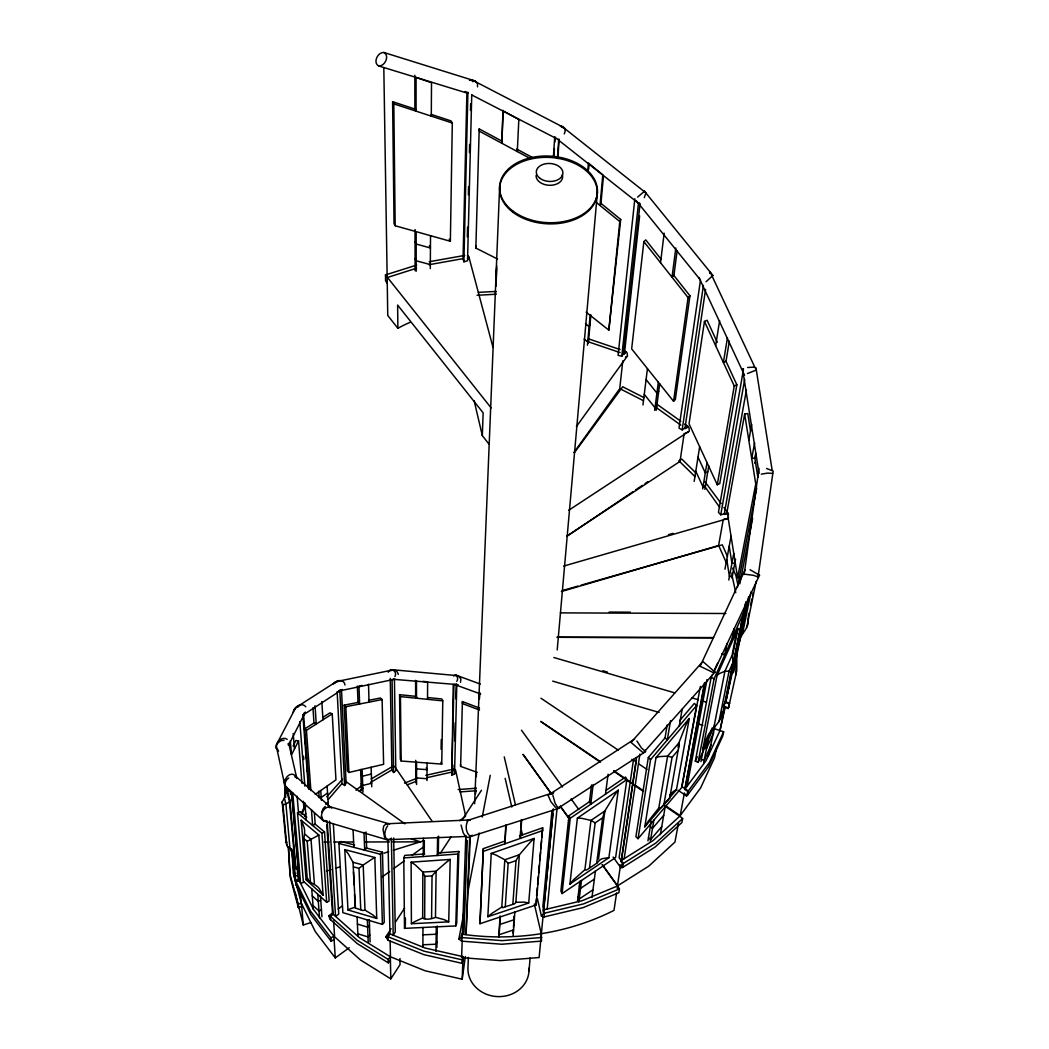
<?xml version="1.0" encoding="UTF-8"?>
<svg xmlns="http://www.w3.org/2000/svg" width="1049" height="1049" viewBox="0 0 1049 1049"><rect width="100%" height="100%" fill="white"/><g stroke="black" fill="none" stroke-linecap="round" stroke-linejoin="round"><path stroke-width="1.5" d="M735.887 674.927L735.952 653.763M736.844 654.183L736.791 670.481L728.596 707.459L728.163 708.495L723.456 707.118M285.446 789.359L284.423 798.184L285.918 804.177L289.983 848.208L293.589 856.089A41.265 40.819 -36.5 0 1 294.795 861.059L289.472 801.672L285.407 785.583M450.205 859.433A174.75 48.792 -61.1 0 0 446.336 862.317L436.109 871.194L435.479 917.311C432.372 919.055 424.386 920.222 422.668 917.954L422.839 872.073L415.784 865.346A46.812 39.757 56.2 0 0 411.116 862.16L411.405 923.71L448.71 921.874L450.205 859.433L411.116 862.16M422.891 947.247L422.97 927.5M423.258 856.509L423.337 838.295M424.268 853.978L424.321 841.809M424.661 918.465L424.884 876.361L422.839 872.073L436.109 871.194L432.031 875.902L424.884 876.361M426.982 780.548L427.1 763.003M427.52 699.329L427.625 681.863L422.852 681.352M430.3 268.596L430.523 235.697M431.296 116.151L431.506 82.687L416.073 77.416L416.086 111.155L414.879 109.03L414.84 75.279M559.012 807.625L645.528 751.635L645.214 750.127M431.585 918.111L432.031 875.902M288.606 789.136C282.705 788.271 284.803 780.168 288.763 778.017M435.938 951.391L436.292 926.857M437.577 837.181L437.315 855.499L438.312 852.955L438.574 836.145M436.895 947.391L437.21 925.965M441.104 749.288L441.262 739.545M417.03 698.28L416.151 696.366L399.577 694.687L400.325 759.148L401.164 761.023L441.747 764.105L442.783 700.876L441.904 698.988L427.874 697.559M415.601 109.266L392.614 101.701L394.044 223.621L395.171 225.745L450.362 241.27L452.303 123.035L451.083 120.923L431.165 114.38M456.787 684.931L454.519 774.083L451.817 775.027L453.234 684.63M471.762 94.528L467.539 260.768L463.894 261.804L463.055 258.631L466.897 92.351M451.817 775.027L453.955 684.276M463.894 261.804L467.893 92.299M454.138 765.101L454.519 774.083M454.742 740.882L455.2 722.866M455.791 698.831L456.171 683.869M467.316 236.89L467.566 227.135M468.378 194.734L468.575 186.565M469.428 152.577L469.637 144.382M470.477 110.42L470.647 103.812M424.675 853.938L404.796 855.381L403.786 857.912L404.494 928.365L455.764 925.926L457.862 854.03L458.846 851.46L437.643 853.007M477.059 772.3L460.616 766.386L462.412 701.584L479.445 708.023M497.488 258.985L475.853 248.075L479.209 128.909L502.471 141.418M458.846 851.46L456.695 923.435L455.764 925.926M534.334 903.976L541.35 934.174L541.441 941.11L501.802 944.231L461.665 941.163L463.16 927.67M462.189 940.966L461.612 957.645L500.452 960.609L539.12 957.54L542.989 916.826M465.835 835.41L462.412 934.253C513.971 941.53 567.365 933.885 613.993 910.388L616.602 892.883M463.619 914.571L464.196 898.206M464.707 883.481L465.218 868.742M465.743 854.017L466.254 839.279M391.146 928.693L385.783 936.914L388.182 940.297L423.98 954.682L461.993 963.31L463.002 956.622L425.251 948.06L389.966 933.898L387.946 839.161M390.123 940.704L390.464 956.78L425.12 970.771L462.203 979.215L463.002 956.622M463.96 933.138L467.277 840.524M489.096 444.238L482.33 435.637L483.143 412.847L397.637 305.089L397.873 328.324A118.367 87.237 1.9 0 1 410.487 322.174M469.703 836.473L466.044 934.528L470.345 835.856M465.35 956.491L462.203 979.215M468.392 957.357L467.985 967.165A30.565 27.274 4 0 0 498.38 996.616A30.565 27.274 4 0 0 528.971 968.188M474.62 803.731L499.665 185.935M475.512 791.89L475.695 787.314M476.141 776.273L476.325 771.671M479.275 698.503L479.524 692.288M495.548 294.559L495.679 291.294M495.875 286.416L496.702 265.961M502.969 110.329L501.842 143.254L503.153 110.945L518.835 119.507L517.301 151.541L517.17 149.312M475.577 793.831L475.695 790.789M476.272 776.693L476.456 772.09M479.406 698.949L479.655 692.746M496.111 285.367L496.597 268.531M505.225 840.944L483.34 848.628L479.97 923.723L536.144 904.933L542.661 827.792L519.465 835.935M479.97 923.723L483.34 848.628M487.837 916.721L491.234 853.44L534.125 838.453L528.709 903.005L487.837 916.721A168.561 76.275 -78 0 1 491.784 913.456L501.815 907.044L504.818 859.774L496.361 855.223A47.966 35.797 48.7 0 0 491.234 853.44M498.904 934.633L500.085 915.908M505.762 825.419L504.884 843.829L506.064 825.025M498.996 937.255L500.281 916.944M553.413 156.707L554.685 137.249M553.872 156.786L554.41 148.67M554.829 142.179L555.157 137.314M501.815 907.044L502.825 907.752L505.277 906.729L508.149 863.353L504.818 859.774L519.386 854.725L529.863 842.596A177.989 83.487 -77 0 1 534.125 838.453M557.452 158.255L558.658 140.409M557.924 157.324L559.13 139.504M557.924 158.583L558.37 152.079M722.682 713.359L732.897 662.588L732.608 655.743L738.09 628.469L717.018 675.53L702.896 748.789A168.168 145.155 31.6 0 1 705.544 742.128C707.813 729.448 721.922 724.466 722.171 711.655M512.856 904.172L515.99 860.639L519.386 854.725L515.846 902.573L514.443 903.923L505.277 906.729M513.027 933.099L513.263 929.886M513.446 927.316L514.285 915.921M520.54 830.939L520.317 838.413L521.707 819.479M520.776 827.779L521.353 819.885M513.131 935.721L514.875 912.053M587.728 171.144L588.397 163.015L602.795 174.829L600.028 205.473L600.959 203.375L603.45 175.944M588.686 169.033L588.948 165.781M528.984 971.046L530.138 957.999M557.203 649.947L597.445 191.928M536.301 899.045L536.144 904.933M536.59 895.807L537.311 887.703M537.599 884.464L538.321 876.374M538.609 873.135L539.33 865.032M539.763 860.18L540.497 852.076M540.786 848.838L541.507 840.747M541.795 837.508L542.661 827.792M587.44 345.226L590.128 315.329M588.319 343.154L590.875 314.818M551.944 810.654L542.871 906.533L544.431 913.207L544.077 916.944L541.441 916.039L537.35 898.534M544.077 916.944L583.126 907.634L618.858 892.712L619.421 888.936L617.638 885.92L582.129 900.711L543.644 909.863L553.295 808.858M543.762 909.85L552.928 813.893M547.185 909.024L557.058 808.386M586.155 312.169L608.853 330.133L619.789 221.575L620.693 219.464L600.553 203.034M620.693 219.464L608.853 330.133M714.107 726.17L724.938 671.229L732.097 655.258L735.795 635.891A176.468 157.743 30.1 0 1 738.09 628.469M477.544 86.844L477.518 83.632L474.935 80.917L383.934 52.502C377.784 51.886 372.644 62.704 378.623 65.93L468.024 93.374M591.19 803.954L589.918 801.397L568.964 815.716L560.9 891.086L562.08 893.564L615.619 857.531L626.869 779.591L625.558 777.034L606.099 790.343M634.842 198.733L618.084 355.362L621.782 356.227L625.335 351.323L627.118 352.91L627.499 355.847L576.399 426.537M562.08 893.564L570.223 818.272L568.964 815.716M621.782 356.227L638.5 202.85M622.791 360.817L619.736 388.694L573.934 452.499M623.565 353.775L640.074 203.414M639.615 215.766L624.365 354.129L626.017 351.703M569.909 884.019L577.37 818.128L618.294 790.199L608.866 857.767L569.909 884.019A170.187 107.404 83.8 0 1 573.934 879.468L584.896 869.713L590.967 820.41L604.867 810.956L614.189 795.666A179.077 117.921 85.4 0 1 618.294 790.199M660.949 259.103L645.778 239.893L643.863 241.624L631.655 348.884L673.563 401.282L675.346 399.551L689.954 295.818L673.576 275.087L671.675 276.831M577.514 901.157L579.927 881.121M591.505 784.98L589.486 801.698L590.757 804.255L593.157 784.508M578.864 902.088L581.487 880.504M642.958 404.953L647.443 368.632M660.516 262.709L664.174 233.166M584.896 869.713L586.548 870.027L589.446 868.166L595.163 822.888L602.637 817.8L604.867 810.956L598.507 859.079M654.668 410.395L658.326 382.256M675.831 247.97L672.016 277.251L673.904 275.507L677.143 250.842M713.359 672.973L759.515 575.232L750.074 569.738M591.964 897.524L595.412 871.142M605.483 794.185L608.092 774.267M589.446 868.166L596.684 863.288L602.637 817.8M656.228 410.251L659.716 383.724M730.261 672.16L733.317 672.566L734.352 664.62M734.772 661.447L735.388 656.687M741.381 629.426L735.611 657.946L736.464 651.468M739.427 641.752C740.673 632.704 750.192 628.469 747.976 617.953M293.182 712.179L293.917 709.557L295.988 707.498L336.585 681.47C339.614 679.372 344.924 680.893 344.977 684.997M673.563 401.282L688.078 297.575L689.954 295.818M744.134 574.524L758.991 468.326M758.007 577.265L773.165 471.053L766.583 468.483M289.983 848.208L287.465 846.674L285.997 842.19L282.168 801.882L284.423 798.184M700.444 280.385L679.005 428.136L682.165 429.893L687.79 426.222L689.114 428.202L689.259 431.178L568.61 510.325M633.53 759.397L619.094 857.636L623.329 863.471L622.739 867.405L620.733 867.575L613.101 857.007M682.165 429.893L703.407 285.407M684.197 433.303L680.027 461.403L566.827 536.118M684.984 428.058L705.571 289.367M678.441 823.334L674.966 842.059L648.78 866.133L617.428 885.946L620.392 866.081M636.52 757.653L621.218 860.547L653.121 840.537L679.765 816.214L682.65 818.535L681.889 822.521L655.114 847.041L622.739 867.405M617.258 888.437L617.638 885.92L602.362 864.678M621.48 860.416L636.455 759.791M717.28 342.367L707.078 320.26L704.443 321.427L689.049 423.822L717.28 484.782L719.758 483.589L736.857 384.799L725.79 360.817M624.155 858.711L639.916 754.087M665.394 737.46L648.308 757.548L635.904 836.709L638.028 838.702L681.548 787.747L696.602 705.466L694.32 703.433L679.595 720.755M694.176 481.399L699.657 446.743M715.641 345.711L719.614 320.666M638.028 838.702L650.564 759.607L696.602 705.466M644.781 826.861L656.005 757.588L689.259 718.486L676.448 789.766L644.781 826.861A169.886 131.754 61.9 0 1 648.348 821.131L658.798 808.045L667.61 756.145L678.9 742.876L685.849 725.082A178.264 144.198 63.3 0 1 689.259 718.486M702.686 488.926L707 462.596M727.455 337.686L723.39 362.495L726.013 361.302L729.343 341.148M704.876 489.358L708.731 465.979M647.954 840.918L651.219 821.197M667.164 725.082L665.04 737.88L667.308 739.925L670.521 720.742M650.314 841.285L653.855 820.187M561.477 127.073L561.438 125.946L560.336 126.182M717.28 484.782L734.248 386.006L704.443 321.427M658.798 808.045L660.87 807.796L663.833 805.029L672.068 757.352L678.152 750.205L679.372 745.564L678.9 742.876L678.06 747.635M660.332 834.729L665.171 806.93M679.28 725.842L682.165 709.268M743.308 370.428L718.447 512.345L720.742 514.81L727.809 512.764L723.941 507.375M663.833 805.029L669.708 798.145L678.152 750.205M720.742 514.81L744.685 379.41M723.102 520.356L718.604 545.532L561.359 591.531M724.282 513.787L746.455 389.704M750.559 431.139L747.78 413.594L744.659 414.014L727.114 511.414L737.604 577.658L740.555 577.225M700.365 686.439L681.994 786.711L688.328 790.959L687.554 795.103L686.426 795.916L687.869 791.523L709.465 762.426L723.64 731.743L713.74 728.531M724.964 569.214L731.048 536.288M748.829 440.278L751.74 424.517M684.748 789.294L704.456 683.017M665.302 805.593L680.185 815.65L684.381 793.044M704.823 682.951L685.167 788.835L705.964 760.8L720.06 730.392L724.99 708.154M687.082 786.239L707 679.595M728.78 580.031L733.776 553.518M754.651 442.862L751.713 458.452L754.821 458.02L755.713 453.338M714.684 725.41L698.123 762.4L695.33 761.154L711.156 677.47L712.428 674.625M461.665 941.163L458.885 938.96L464.117 911.686M468.103 890.824L479.183 833.076M482.252 817.027L490.25 775.316M458.885 938.96L461.049 937.504L461.678 934.2M731.966 578.091L735.559 559.235M698.123 762.4L714.107 678.769L743.269 613.626L725.711 700.798L723.076 706.659M700.968 761.574L703.853 746.652M737.604 577.658L755.752 483.956L744.659 414.014M737.408 587.283L756.722 488.113M703.709 762.82L708.167 739.965M726.891 643.981L724.741 655.035L721.778 653.75M739.807 583.86L752.631 518.337M715.025 725.554L708.245 756.237M732.32 638.094L734.208 628.521M718.958 721.686L729.055 671.176L732.897 662.588M719.994 730.379L724.82 706.436L728.399 708.049M728.596 707.459L729.501 703.066L725.724 701.965L745.918 601.864M716.401 748.514L714.539 757.771L700.64 787.891L680.185 815.65M726.393 699.001L745.8 602.769M742.023 626.266L744.593 613.586M745.236 610.426L745.865 607.253M300.001 879.298L295.333 880.754L296.054 884.635L310.779 914.531L331.143 941.268L334.093 939.484M733.317 672.566L748.711 596.619M742.731 632.704L751.071 591.806M723.64 731.743L722.787 735.965L708.626 766.609L687.554 795.103M748.304 616.366L748.947 613.206M750.573 605.286L751.871 598.966M752.526 595.793L753.169 592.633M746.809 626.948L756.185 581.303M644.479 191.233L712.914 275.467L706.095 281.709M725.724 701.965L732.949 669.931M560.192 806.707L559.432 808.136L467.657 837.522L465.061 835.869L463.147 832.657L461.062 825.052M738.824 643.745L737.041 650.695A165.48 146.44 -6 0 0 736.529 653.081M461.993 963.31L462.884 960.11M728.596 517.406L727.914 518.534L563.68 566.093M552.915 793.975L553.19 793.005M321.689 812.332L323.079 808.727L325.229 806.432M729.501 703.066L728.163 708.495M394.922 676.539C397.873 671.924 390.569 666.469 388.235 672.278M460.524 682.361L460.891 678.808L458.098 675.713L391.552 669.655M304.616 816.306L305.692 813.303M302.02 814.129L305.325 805.934L305.692 807.087M436.974 941.766L436.043 944.218L422.904 944.769M437.131 931.774L436.187 934.239L422.944 934.829M404.494 928.365L405.452 925.926M564.283 133.918L565.227 130.889L564.428 127.834L472.22 80.012L469.48 80.353M456.8 681.339C458.806 678.965 456.984 672.881 453.535 675.936M468.549 259.352L468.903 257.057L467.552 255.405M588.607 339.889L587.728 341.961L584.109 339.115M589.997 324.561L589.118 326.645L585.473 323.761M303.882 713.818L304.446 712.533M713.713 671.78L717.542 663.23M695.33 761.154L697.31 756.749M702.896 748.789L712.271 727.875M713.595 732.792L706.462 748.724L703.695 747.478M711.222 744.777L704.154 760.564L701.401 759.332M301.233 813.591L303.895 807.809L303.371 801.279M745.118 569.764L700.024 666.443M744.567 375.345L698.949 277.487M293.117 745.996L295.897 740.502L298.545 740.869L291.53 754.769L290.337 740.843M305.797 706.751C303.174 703.145 297.496 704.902 295.412 708.206L276.162 745.236L275.939 748.094L278.588 751.058M294.717 709.596L295.412 708.206M288.672 745.013L305.364 712.114M709.557 272.373L710.383 272.478L709.649 273.304M332.887 912.748L328.783 915.882L330.133 919.33L357.198 943.562L388.3 962.851L390.412 960.189M669.682 795.299L673.406 791.392A46.93 24.953 30.7 0 1 676.448 789.766M755.739 368.251L754.047 367.124L747.583 367.504M644.309 197.671L645.896 192.872L561.438 125.946M337.149 691.632L341.961 783.564L344.636 785.491L346.118 783.183L341.489 689.639M385.783 936.914L387.474 936.508L389.336 933.649M389.966 933.898L388.104 936.757L388.182 940.297M333.595 920.983L334.618 936.823L360.423 959.94L390.805 978.861L400.049 964.647L399.971 958.563M395.617 921.848L404.56 908.146M440.331 853.322L451.07 836.879M461.796 820.436L481.465 790.29M332.743 684.223L335.562 681.771L392.051 670.114L390.923 670.665M344.793 849.624A45.291 42.314 62.2 0 1 348.347 853.952L353.015 862.291L355.441 908.08L362.862 910.519L365 910.112L363.203 865.019L371.871 859.262A169.243 18.253 -44.2 0 1 374.834 857.492L376.735 918.452L347.98 909.981L344.793 849.624L374.834 857.492M387.697 825.799C384.734 829.562 383.16 836.984 387.789 840.013L391.264 838.61M574.406 452.657L622.686 386.766L644.152 397.715M334.552 683.476L336.585 681.47M388.3 962.851L388.222 959.442L390.333 956.78L359.414 937.649L333.176 914.282L327.196 821.21M276.884 743.807L280.844 740.699L284.069 740.253M663.715 815.296L652.465 828.448L650.341 826.468M661.749 826.599L650.59 839.646L648.492 837.679M328.324 799.443L341.961 783.564M669.708 798.145L669.878 795.509M326.711 796.834L342.512 779.197M631.131 742.351L701.768 662.68M631.144 742.522L643.286 752.88L715.012 672.081L713.582 670.691M755.909 370.205L747.504 373.523M454.951 771.684L455.345 769.664L453.443 769.127M354.614 845.022L340.886 841.482L338.945 843.488L342.866 912.656L382.4 924.392L384.262 922.399L382.479 852.221L366.127 847.998L364.173 850.031M369.838 934.974L368.015 936.927L357.866 933.82M369.484 925.179L367.635 927.146L357.407 924.077M382.4 924.392L380.512 854.279L382.479 852.221M472.234 835.227L470.555 836.276C465.559 833.431 464.943 824.527 468.378 820.2L470.214 820.252M644.584 191.167L637.635 197.107M656.792 406.029L655.009 407.733L644.27 394.332M658.706 391.369L656.923 393.087L646.092 379.554M682.65 818.535L655.782 843.094L622.673 863.878L621.034 865.582L620.733 867.575M340.689 689.717L338.578 691.107L394.988 679.162L393.755 679.398M359.256 791.182L362.928 788.127M356.004 790.277L360.935 786.173M627.171 356.398L625.427 357.014M390.254 678.415L391.867 769.953L393.585 772.47L395.801 770.766L394.437 679.254M300.145 890.496L301.247 903.071L315.343 931.656L335.287 957.907L349.225 947.732M338.171 908.919L342.131 906.034M381.744 877.266L389.677 871.509M393.637 868.638L404.193 860.967M412.126 855.21L424.006 846.569M459.659 820.672L464.943 816.843M328.927 915.633L329.911 915.908L332.73 913.863M333.176 914.282L330.356 916.328L330.579 919.803M325.623 804.177L328.14 802.367M327.55 792.992L321.204 797.489L319.04 796.453M315.251 794.395L335.955 779.879L332.231 713.884L329.989 712.835L323.223 717.136M301.181 820.226A43.547 43.035 59.5 0 1 303.213 825.261C305.652 829.929 304.289 834.06 303.987 838.61L307.318 879.324C311.238 884.373 317.65 884.241 320.365 890.549A42.603 41.934 85 0 1 323.092 895.085L318.844 835.043L301.194 820.226L306.111 879.849L323.092 895.085M570.223 818.272L626.869 779.591M353.5 866.854L358.994 868.336L363.203 865.019L353.015 862.291M566.735 536.419L632.94 491.745M635.642 489.922L642.394 485.372M645.096 483.55L647.797 481.727M594.377 879.075L580.543 888.372L579.35 885.894M592.973 889.814L579.245 899.006L578.065 896.554M685.495 428.595L688.301 426.759M685.679 433.04L688.564 431.913M303.161 714.985L342.197 689.547L340.859 690.163M634.579 739.06L548.089 795.273L550.751 801.488L555.616 807.546M316.575 723.862L314.32 722.8L304.144 729.265L306.426 730.34L332.231 713.884M742.849 369.025L743.518 368.619M331.143 941.268L330.92 937.911L333.87 936.114L313.612 909.588L299.28 880.701L291.491 791.903M712.035 275.9L712.914 275.467M371.254 778.922L392.772 766.321M370.481 782.488L391.867 769.953M286.783 845.481L282.968 805.121L288.986 802.301A153.875 11.198 -9 0 0 289.472 801.672M307.318 879.324L307.934 878.996M310.438 882.13L307.2 841.364L317.086 836.04A161.979 2.203 -26.6 0 0 318.844 835.043M321.44 909.811L319.027 911.043L313.022 905.549M320.732 900.147L318.306 901.379L312.261 895.898M306.793 817.197L300.066 811.611L297.523 812.87L303.318 881.226L326.672 902.271L329.137 901.012L324.534 831.949L314.897 823.937M297.523 812.87L321.938 833.247L324.534 831.949M306.111 879.849L307.882 878.983M705.479 485.713L703.027 486.893L695.775 471.263M707.787 471.748L705.308 472.915L698.018 457.167M734.248 386.006L736.857 384.799M295.988 707.498L298.834 706.554M596.684 863.288C599.031 861.032 600.316 858.384 604.604 858.305A46.799 29.674 40.9 0 1 608.879 857.767M619.421 888.936L583.598 903.884L543.684 913.391L541.441 916.039M407.182 784.862L416.204 781.335M404.508 783.131L416.637 778.384M326.567 820.751L323.223 820.554L321.427 816.279M729.055 671.176L724.938 671.229L719.365 673.602A49.093 21.623 19.7 0 0 717.018 675.53M483.432 851.342L542.792 830.533M508.149 863.353L515.99 860.639M513.551 929.939L499.154 934.698L499.062 932.076M557.635 808.517L556.56 808.307M466.661 820.738L553.688 792.559M295.136 892.227L303.279 925.008L310.74 922.622M387.251 283.427L385.573 280.817L385.481 274.943L416.702 265.056M397.873 328.324L387.75 315.461L387.16 277.565L416.597 268.216M326.449 871.076L331.117 869.621M335.785 868.166L340.453 866.71M384.013 853.165L388.681 851.709M393.349 850.254L424.465 840.577M295.333 880.754L299.07 880.203M299.28 880.701L295.949 881.737L296.264 885.186M304.341 882.157L300.578 883.324L292.697 792.546M422.668 917.954L414.788 921.599A164.955 45.395 -61.6 0 0 411.405 923.71M639.156 202.745L637.923 202.824L554.79 137.17M724.584 514.43L728.111 513.407L728.544 515.007M668.37 534.702L673.078 533.338M723.718 519.242L727.914 518.534M562.382 590.561L578.025 586.063M581.146 585.158L722.302 544.837L727.468 556.495M355.441 908.08L354.785 907.28L350.366 908.827A159.291 18.436 -44.4 0 0 347.98 909.981M469.27 819.951L386.084 823.819L383.698 826.074L383.042 829.628L384.577 837.338M645.528 751.635L641.345 747.819L636.874 740.987M472.194 81.219L474.935 80.917M371.648 783.288L362.731 785.465L361.171 783.931M371.346 774.057L362.377 776.208L360.817 774.66M761.286 474.148L767.776 473.086L772.654 473.44M358.443 702.332L344.177 705.151L347.35 770.91L348.924 772.47L383.619 764.315L382.124 699.552L380.499 697.991L368.645 700.326M301.679 906.716L298.349 907.503L298.047 904.159L301.391 903.373L293.327 873.463L291.845 849.152L294.795 861.059M456.079 675.858L458.098 675.713M425.789 775.329L450.427 769.796M426.786 777.702L451.214 772.221M393.178 679.293L458.164 684.669M344.177 705.151L345.829 706.738L382.124 699.552M335.562 681.771L338.08 681.627M362.128 685.443L358.955 686.046L359.637 704.01L357.997 702.424L357.355 686.085M429.198 261.739L464.694 255.418M429.002 264.715L463.055 258.631M515.872 902.31L523.831 902.14A46.274 34.473 50.7 0 1 528.709 903.005M291.15 848.667L296.015 868.729L298.716 868.284M286.39 786.566L289.917 800.466L292.75 800.007L293.182 804.885M287.505 790.959L290.311 790.513L292.75 800.007M290.389 790.815L287.583 791.261L287.295 788.127M734.864 562.88L731.927 563.313L729.225 546.188M541.782 937.504L502.038 940.625L461.049 937.504M458.138 789.556L476.023 788.245M459.987 791.916L476.128 790.736M403.786 857.912L457.862 854.03M562.618 127.572L564.428 127.834M557.976 139.268L558.96 139.215M478.344 292.369L495.915 291.438M477.046 295.254L496.072 294.245M325.977 821.079L323.354 820.738L285.616 786.619C282.574 781.675 287.531 772.549 293.615 774.477L331.654 808.136M388.956 839.646L465.664 836.486M672.068 757.352L667.61 756.145L659.9 756.578A49.093 25.832 30.1 0 0 656.005 757.588M286.993 842.268L285.997 842.19M324.154 842.059L329.045 842.045M333.949 842.032L353.539 841.993M364.973 841.98L389.467 841.927M392.732 841.914L420.492 841.862M713.504 637.569L556.94 637.268L713.464 637.858M609.128 612.091L630.344 612.17M560.415 612.878L725.869 613.508M745.301 574.275L753.536 575.324L758.375 577.094M378.623 65.93C384.799 66.611 389.979 55.689 383.934 52.502M759.515 575.232L758.099 574.931M393.296 669.878L396.771 671.072L398.345 674.35M426.995 778.699L416.558 777.965L415.732 776.116M559.432 808.136L556.967 806.406L555.065 803.101L552.889 795.365M456.145 684.8L457.154 684.892M399.577 694.687L400.443 696.602L442.783 700.876M435.479 917.311L443.924 919.58A45.382 38.393 59.7 0 1 448.71 921.874M462.111 959.822L424.006 951.181L387.474 936.508M595.163 822.888L590.967 820.41L582.234 818.417A48.739 30.841 39.8 0 0 577.37 818.128M338.945 843.488L380.512 854.279M430.326 264.597L416.191 260.781L415.076 258.67M329.098 806.497L389.625 823.963M725.502 702.633L729.278 703.735M602.795 670.744L607.489 672.121M553.82 657.5L674.769 692.878M692.038 697.926L698.319 699.762M703.04 701.138L706.174 702.056M552.692 681.116L659.087 712.441M698.11 723.928L702.856 725.331M324.246 821.131L387.789 840.013M387.317 839.711L385.429 838.61M386.084 823.819L387.042 824.121M411.287 838.964L420.623 841.875M392.614 101.701L393.808 103.851L452.303 123.035M588.528 338.853L620.051 349.54M587.335 341.476L620.09 352.595M330.684 807.258C324.403 805.344 319.302 814.745 322.371 819.872M454.65 684.538L480.665 694.005M455.882 675.097L480.337 684.066M700.444 666.417L713.32 672.606M742.862 369.733L743.531 369.982M479.511 710.016L462.465 703.591L462.412 701.584M711.156 677.47L714.107 678.769M365 910.112L372.723 914.846A44.124 41.068 69.2 0 1 376.735 918.452M620.641 389.048L643.352 400.652M465.061 91.512L467.946 92.994M472.26 95.223L555.734 138.193M533.115 157.888L516.724 149.076L516.842 151.305M530.519 158.648L479.301 131.151L479.209 128.909M388.222 959.442L357.04 940.127L329.911 915.908M294.913 776.824L296.041 777.571M287.216 739.322C282.43 735.939 275.966 741.879 276.503 747.045L284.895 785.583M684.695 789.399L687.869 791.523M683.948 793.477L687.108 795.601M540.943 698.228L618.346 750.192M631.918 759.319L634.632 761.141M638.71 763.869L647.063 769.481M678.087 790.317L686.426 795.916M540.838 721.424L600.369 761.679M613.888 770.831L631.485 782.724M635.537 785.465L643.653 790.946M540.786 721.581L600.159 762.007M613.652 771.199L631.183 783.144M633.884 784.98L643.339 791.405M664.922 806.104L679.765 816.214M657.015 404.285L680.788 421.226M684.748 424.045L687.79 426.222M656.018 407.379L680.88 425.133M345.423 781.203L404.914 823.832M715.012 672.081L702.935 661.565M596.042 202.234L619.789 221.575M305.01 834.283L311.002 839.37L314.412 883.848M303.987 838.61L307.2 841.364M648.308 757.548L650.564 759.607M695.775 472.824L681.811 459.108L678.86 460.76L695.015 476.626M705.098 481.95L721.188 503.52M636.087 200.49L700.247 279.755M328.573 806.642L329.412 807.691M385.481 274.943L491.142 407.917M643.863 241.624L688.078 297.575M330.92 937.911L310.491 911.122L295.752 881.239M472.22 80.012L472.942 81.73M620.562 860.954L622.673 863.878M619.985 864.809L622.096 867.733M521.484 730.222L562.513 787.012M571.102 798.905L578.746 809.461M523.071 754.454L551.669 794.303M560.245 806.261L568.82 818.207M602.178 864.704L617.428 885.946M523.136 754.493L550.817 792.992M560.363 806.261L568.951 818.207M276.884 748.383L277.644 749.445M704.246 485.7L719.706 507.362M394.529 766.321L432.109 821.275M449.208 239.172L450.362 241.27M429.303 245.886L430.444 247.984L416.191 244.037L415.05 241.926M710.383 272.478L754.742 367.019M440.895 762.256L441.747 764.105M426.222 767.802L427.061 769.664L416.558 768.891L415.719 767.029M732.635 568.138L735.874 575.416L737.867 584.647M718.709 545.585L726.393 562.92M298.047 904.159L289.944 873.974L288.383 847.802M298.349 907.503L290.258 877.357L288.449 846.845M468.903 257.057L492.951 347.167M282.168 801.882L282.968 805.121M297.26 872.952L297.877 875.535L295.241 875.967L293.694 869.529M292.815 859.957L294.376 866.382M294.323 876.413L294.939 878.996M474.122 400.652L482.33 435.637M542.897 910.047L543.684 913.391M504.254 756.893L515.413 804.635M521.353 830.1L522.468 834.873M505.146 778.345L511.794 807.009M288.711 743.269L296.867 778.528M455.568 770.018L465.625 816.017M454.02 769.101L454.558 771.566M732.136 575.927L735.742 592.698M754.729 462.425L754.913 463.33M754.742 457.482L757.889 477.387M731.848 573.069L732.333 576.15L729.435 576.583L726.747 559.589M755.975 367.871L772.156 470.24M742.626 369.405L759.043 473.505M541.009 937.78L541.441 941.11M292.173 852.903L294.179 874.918M285.184 785.753L285.918 793.739M284.095 779.577L285.734 797.306M289.917 800.466L296.015 868.729M293.733 859.315L295.857 882.865M293.602 809.762L294.31 817.892M294.743 822.77L295.307 829.274M295.726 834.139L296.303 840.642M296.867 847.146L297.431 853.65M297.864 858.528L298.427 865.032M291.845 793.372L299.516 881.081M301.391 903.373L303.279 925.008M290.232 790.933L290.521 794.198M297.169 867.444L298.362 880.924M297.116 796.204L298.48 812.424M293.195 733.487L294.481 748.934M304.905 802.76L306.282 820.174M311.697 888.791L313.336 909.47M298.545 740.869L301.942 783.315M303.489 756.263L303.738 759.515M299.83 721.686L304.866 786.134M304.761 737.421L305.246 743.938M305.744 750.455L306.36 758.597M306.846 765.114L307.344 771.631M307.829 778.148L308.445 786.291M302.846 714.736L308.458 788.822M306.426 730.34L310.897 790.605M311.435 809.592L312.628 825.471L315.198 824.186L314.398 813.067M317.768 894.259L319.539 917.993M303.646 715.195L309.232 789.346M320.443 896.069L321.951 916.76M288.173 743.571L288.265 744.974M312.943 707.747L313.992 723.01L316.26 724.072L315.028 705.767M318.686 791.156L319.132 797.686M320.732 790.553L321.4 800.361M321.938 833.247L326.672 902.271M326.79 824.855L332.533 913.587M333.87 936.114L335.287 957.907M329.609 821.157L335.562 916.406L338.748 914.085L333.32 823.596M321.82 701.558L322.974 719.798M327.118 786.081L328.363 805.894M339.837 690.399L344.636 785.491M345.829 706.738L348.924 772.47M353.474 871.916L354.077 884.766M354.536 894.391L355.06 905.628M353.067 829.667L353.88 847.356M357.08 916.878L357.971 936.259M358.994 868.336L360.764 909.64M514.207 917.01L514.312 919.645L499.796 924.484L499.704 921.848M360.607 769.441L361.433 790.605M475.774 245.859L475.853 248.075M366.035 831.975L366.639 848.13L364.685 850.162L364.003 832.408M369.274 919.501L370.1 942.002M362.115 769.376L362.98 792.139M367.36 919.934L368.225 942.435M368.501 684.25L369.064 702.135M371.136 767.265L371.752 786.763M460.563 764.419L460.616 766.386M390.333 956.78L390.805 978.861M391.369 838.125L393.191 935.197L395.289 931.971L393.677 838.007M387.16 277.565L383.816 67.883M392.051 679.372L393.585 772.47M393.808 103.851L395.171 225.745M400.443 696.602L401.164 761.023M405.373 917.901L405.438 924.313M416.178 231.659L416.204 271.193M416.492 680.67L416.505 698.228L415.627 696.313L415.614 680.342M416.558 762.203L416.571 784.508M415.037 229.547L415.089 270.694M415.719 760.341L415.745 782.659M562.29 174.724A13.283 8.982 3.5 0 1 550.541 185.293A13.283 8.982 3.5 0 1 536.105 175.445M285.21 785.465A42.144 41.685 -17.7 0 1 285.446 789.359M735.611 657.946A165.48 146.44 -6 0 1 736.044 655.507M512.948 211.085A48.988 33.293 3.5 0 0 595.412 200.464A48.988 33.293 3.5 0 0 537.232 156.576A48.988 33.293 3.5 0 0 512.948 211.085M512.961 212.278A48.857 33.214 3.5 0 0 595.203 201.683A48.857 33.214 3.5 0 0 537.193 157.901A48.857 33.214 3.5 0 0 512.961 212.278M539.855 178.251A13.309 8.982 3.5 0 0 562.303 175.537A13.309 8.982 3.5 0 0 546.66 163.592A13.309 8.982 3.5 0 0 539.855 178.251"/></g></svg>
